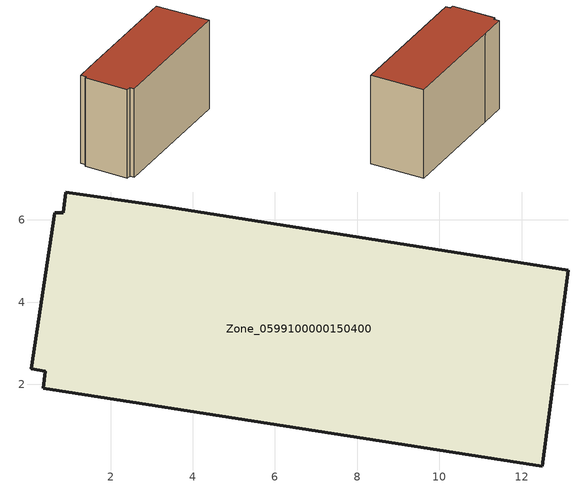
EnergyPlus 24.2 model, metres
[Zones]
Zone_0599100000150400
 floor ground (C_G): 3.2,6.34 13.14,4.78 12.51,0.01 0.36,1.9 0.41,2.32 0.07,2.38 0.64,6.17 0.85,6.18 0.91,6.68 z0
 wall outside (C_F): 0.64,6.17 0.07,2.38 0.41,2.32 0.36,1.9 12.51,0.01 13.14,4.78 3.2,6.34 0.91,6.68 0.85,6.18 0.64,6.17 z0:8.19
 roof outside (C_R): 13.14,4.78 3.2,6.34 0.91,6.68 0.85,6.18 0.64,6.17 0.07,2.38 0.41,2.32 0.36,1.9 12.51,0.01 z8.19
[BUILDING]
Pand.0599100000150400: North Axis=0; Terrain=City; Loads Convergence Tolerance Value=0.04; Temperature Convergence Tolerance Value=0.4; Solar Distribution=FullExterior; Maximum Number of Warmup Days=25; Minimum Number of Warmup Days=1
[Site:Location]
Rotterdam.The.Hague.AP_ZH_NLD Design_Conditions: Latitude=51.96; Longitude=4.45; Time Zone=1; Elevation=-4.5
[SITE:GROUNDTEMPERATURE:BUILDINGSURFACE]
18, 18, 18, 18, 18, 18, 18, 18, 18, 18, 18, 18
[MATERIAL] Thermal Absorptance=0.9; Solar Absorptance=0.7; Visible Absorptance=0.7
Name | Roughness | Thickness | Conductivity | Density | Specific Heat
G.TI.1975-1991 | MediumSmooth | 0.15 | 0.288461 | 540 | 1210
F.TI.1975-1991 | Rough | 0.3 | 0.230769 | 1920 | 840
R.TI.1975-1991 | MediumRough | 0.2 | 0.153846 | 1500 | 1000
[CONSTRUCTION]
C_G: G.TI.1975-1991
C_F: F.TI.1975-1991
C_R: R.TI.1975-1991
[ZONE]
Zone_0599100000150400: Type=1; Multiplier=1; Ceiling Height=Autocalculate; Volume=Autocalculate; Floor Area=autocalculate; Part of Total Floor Area=Yes
[ZONEINFILTRATION:DESIGNFLOWRATE]
Infil_Zone_0599100000150400: Zone or ZoneList or Space or SpaceList=Zone_0599100000150400; Schedule=AlwaysOn; Design Flow Rate Calculation Method=Flow/Area; Flow Rate per Floor Area=0.003; Constant Term Coefficient=1; Temperature Term Coefficient=0; Velocity Term Coefficient=0; Velocity Squared Term Coefficient=0
[HVACTEMPLATE:ZONE:IDEALLOADSAIRSYSTEM]
Zone_0599100000150400: Maximum Heating Supply Air Temperature=50; Minimum Cooling Supply Air Temperature=13; Maximum Heating Supply Air Humidity Ratio=0.0156; Minimum Cooling Supply Air Humidity Ratio=0.0077; Heating Limit=NoLimit; Cooling Limit=NoLimit; Dehumidification Control Type=ConstantSensibleHeatRatio; Cooling Sensible Heat Ratio=0.7; Dehumidification Setpoint=60; Humidification Control Type=None; Humidification Setpoint=30; Outdoor Air Method=None; Outdoor Air Flow Rate per Person=0.00944; Outdoor Air Flow Rate per Zone Floor Area=0; Outdoor Air Flow Rate per Zone=0; Demand Controlled Ventilation Type=None; Outdoor Air Economizer Type=NoEconomizer; Heat Recovery Type=None; Sensible Heat Recovery Effectiveness=0.7; Latent Heat Recovery Effectiveness=0.65
[ZONECONTROL:THERMOSTAT]
ThermostatControl_Zone_0599100000150400: Zone or ZoneList=Zone_0599100000150400; Control Type Schedule=DualSetpointControlType; Control 1=Thermostat_Zone_0599100000150400; Temperature Difference Between Cutout And Setpoint=0
[THERMOSTATSETPOINT:DUALSETPOINT]
Thermostat_Zone_0599100000150400: Heating Setpoint Temperature Schedule=HeatingSetpoint_Zone_0599100000150400; Cooling Setpoint Temperature Schedule=CoolingSetpoint_Zone_0599100000150400
[SCHEDULE:COMPACT]
HeatingSetpoint_Zone_0599100000150400: Through: 12/31, For: AllDays, Until: 24:00, 21
CoolingSetpoint_Zone_0599100000150400: Through: 12/31, For: AllDays, Until: 24:00, 24
DualSetpointControlType: Through: 12/31, For: AllDays, Until: 24:00, 4
AlwaysOn: Through: 12/31, For: AllDays, Until: 24:00, 1
